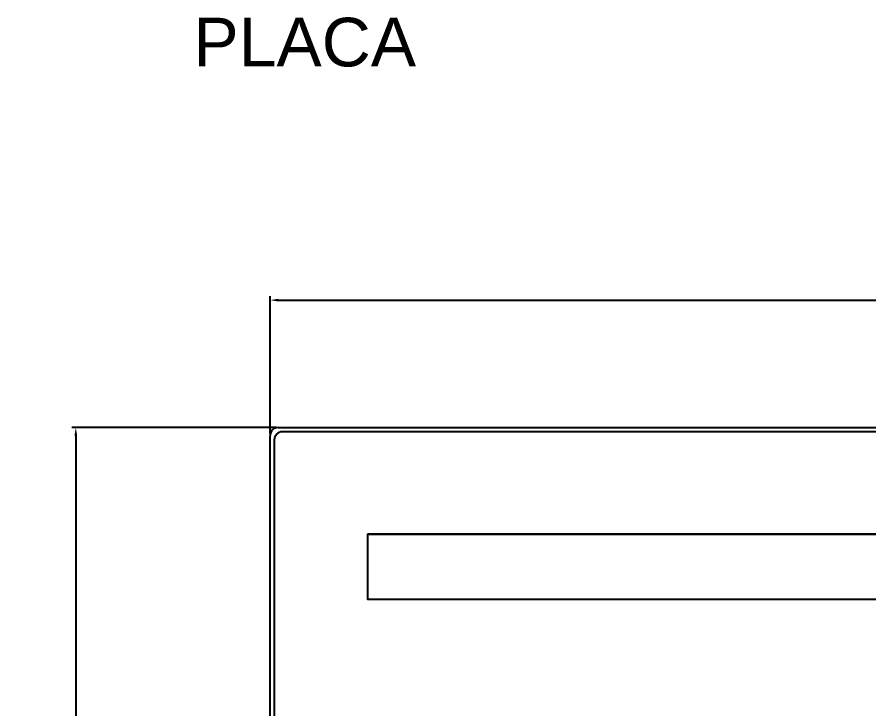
# Model space of a CAD drawing. Header units: millimetres. Extents: x 979 to 3414, y -1029 to 703.
# Drawn here: x 1864.4 to 2127.1, y 489.2 to 702.5 of the extents above; entities that cross this region are included whole.
import ezdxf

# ---------------------------------------------------------------- set-up
doc = ezdxf.new("R2010")
doc.units = ezdxf.units.MM
doc.styles.get("Standard").update_dxf_attribs({"font": 'arial.ttf'})
doc.dimstyles.new('ISO-25', dxfattribs={"dimtxt": 2.5, "dimasz": 2.5, "dimexe": 1.25, "dimexo": 0.625, "dimtad": 1, "dimtxsty": 'Standard', "dimcen": 2.5, "dimadec": 0, "dimazin": 0, "dimtfac": 1, "dimtmove": 0, "dimatfit": 3, "dimfxl": 1, "dimarcsym": 0})

# ---------------------------------------------------------------- blocks, each defined once
blk = doc.blocks.new('*D21')
at = {"color": 0, "lineweight": -2, "transparency": 16777216}
for p, q in [((1942.42, 574.09), (1942.42, 616.5)), ((1944.92, 615.25), (2389.92, 615.25)), ((2392.42, 574.09), (2392.42, 616.5))]:
    blk.add_line(p, q, dxfattribs=at)
at = {"color": 0, "transparency": 16777216}
for points in [[(1944.92, 615.66), (1944.92, 614.83), (1942.42, 615.25)], [(2389.92, 615.66), (2389.92, 614.83), (2392.42, 615.25)]]:
    blk.add_solid(points, dxfattribs=at)
at = {"layer": 'Defpoints', "color": 0, "transparency": 16777216}
for p in [(2392.42, 615.25), (1942.42, 573.47), (2392.42, 573.47)]:
    blk.add_point(p, dxfattribs=at)
at = {"color": 0, "transparency": 16777216, "insert": (2167.42, 623.53), "char_height": 15, "attachment_point": 5}
blk.add_mtext('450', dxfattribs=at)
blk = doc.blocks.new('*D22')
at = {"color": 0, "lineweight": -2, "transparency": 16777216}
for p, q in [((1944.29, 575.97), (1881.25, 575.97)), ((1882.5, 573.47), (1882.5, 278.47)), ((1944.29, 275.97), (1881.25, 275.97))]:
    blk.add_line(p, q, dxfattribs=at)
at = {"color": 0, "transparency": 16777216}
for points in [[(1882.08, 573.47), (1882.92, 573.47), (1882.5, 575.97)], [(1882.08, 278.47), (1882.92, 278.47), (1882.5, 275.97)]]:
    blk.add_solid(points, dxfattribs=at)
at = {"layer": 'Defpoints', "color": 0, "transparency": 16777216}
for p in [(1944.92, 575.97), (1882.5, 275.97), (1944.92, 275.97)]:
    blk.add_point(p, dxfattribs=at)
at = {"color": 0, "transparency": 16777216, "insert": (1874.21, 425.97), "char_height": 15, "attachment_point": 5, "rotation": 90}
blk.add_mtext('300', dxfattribs=at)

msp = doc.modelspace()

# ---------------------------------------------------------------- linework, layer by layer
for p, q in [((1944.916, 575.967), (2389.916, 575.967)), ((1942.416, 278.467), (1942.416, 573.467)), ((2388.673, 574.667), (1946.216, 574.667)), ((1943.716, 572.167), (1943.716, 279.767)), ((1972.416, 543.067), (2342.416, 543.067))]:
    msp.add_line(p, q)
msp.add_lwpolyline([(1972.416, 543.067), (1972.416, 523.067), (2342.416, 523.067), (2342.416, 543.067), (1972.416, 543.067)])
for centre in [(1944.916, 573.467), (1946.216, 572.167)]:
    msp.add_arc(centre, 2.5, 90, 180)

# ---------------------------------------------------------------- texts
at = {"insert": (1918.751, 702.279), "char_height": 15, "attachment_point": 1}
msp.add_mtext_dynamic_manual_height_columns('PLACA', width=639.10787, gutter_width=12.5, heights=[0], dxfattribs=at)

# ---------------------------------------------------------------- dimensions: what is measured, and where the dimension line sits
dim = msp.add_linear_dim(base=(2392.416, 615.246), p1=(1942.416, 573.467), p2=(2392.416, 573.467), dimstyle='ISO-25', override={"dimtxt": 15})
dim.commit()
dim.dimension.update_dxf_attribs({"geometry": '*D21', "text_midpoint": (2167.416, 623.529)})
dim = msp.add_linear_dim(base=(1882.501, 275.967), p1=(1944.916, 575.967), p2=(1944.916, 275.967), angle=90, dimstyle='ISO-25', override={"dimtxt": 15})
dim.commit()
dim.dimension.update_dxf_attribs({"geometry": '*D22', "text_midpoint": (1874.213, 425.967)})

doc.saveas('drawing.dxf')
